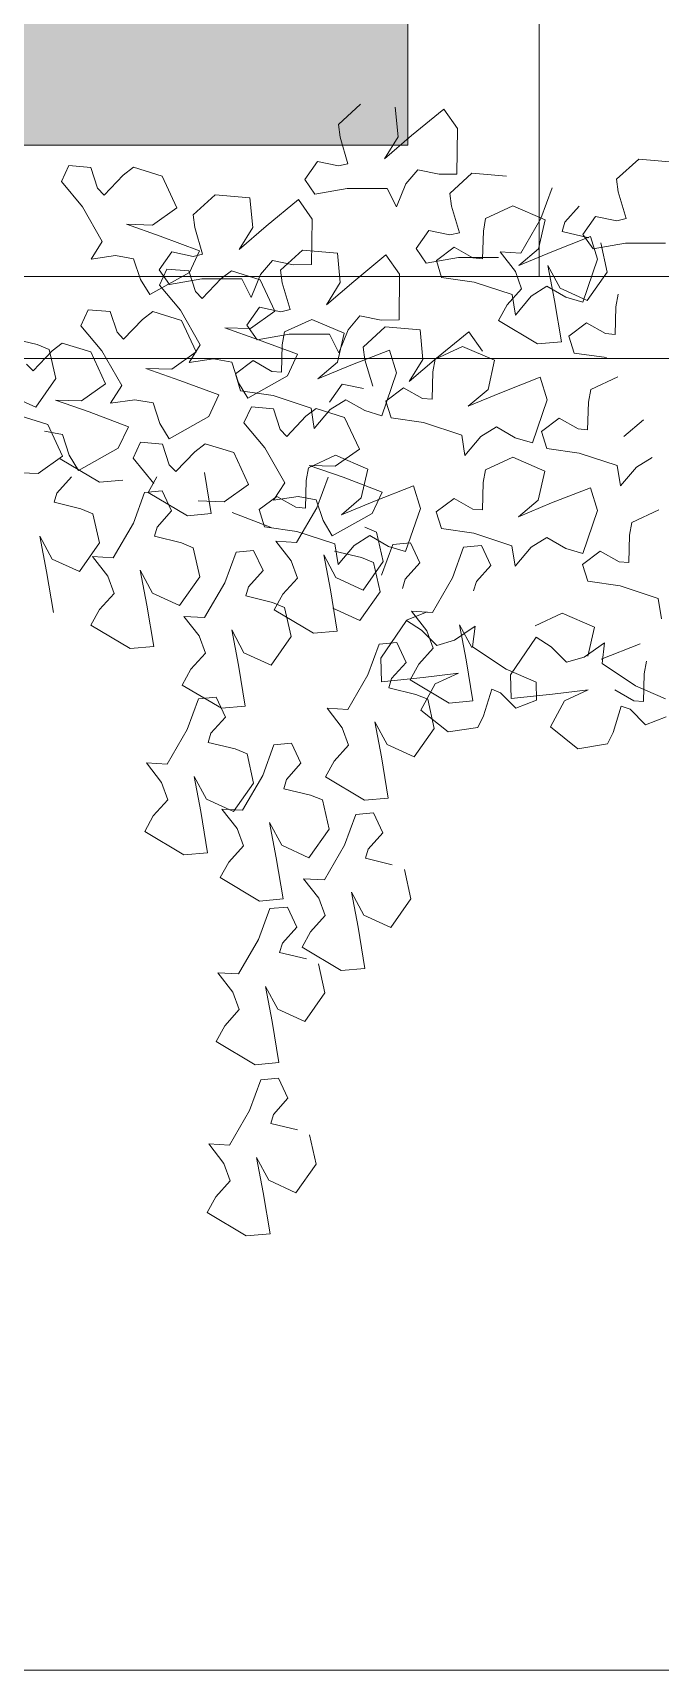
# Model space of a CAD drawing. Header units: metres. Extents: x -44 to 358, y -286 to 66.
# Drawn here: x 264.605 to 264.987, y 10.867 to 11.865 of the extents above; entities that cross this region are included whole.
import ezdxf

# ---------------------------------------------------------------- set-up
doc = ezdxf.new("R2010")
doc.units = ezdxf.units.M
doc.header["$LTSCALE"] = 0.3
doc.linetypes.add('CONTINU', pattern=[0])
for name, color, linetype, lineweight in [('arbustos', 95, 'Continuous', 0), ('EL0', 7, 'Continuous', 15), ('EL1', 150, 'Continuous', 13)]:
    doc.layers.add(name, color=color, linetype=linetype, lineweight=lineweight)
doc.layers.add('matas', color=74, linetype='Continuous', lineweight=0, transparency=0.6)

# ---------------------------------------------------------------- blocks, each defined once
blk = doc.blocks.new('A$C4E4C09DE')
at = {"layer": 'matas', "color": 97, "linetype": 'CONTINU', "true_color": 0x467138}
for p, q in [((22.44, 69.36), (21.4, 67.31)), ((24.34, 69.88), (22.44, 69.36)), ((24.99, 69.34), (24.34, 69.88)), ((26.19, 67.98), (24.99, 69.34)), ((27.13, 69.76), (26.64, 68.42)), ((28.58, 69.84), (27.13, 69.76)), ((29.03, 68.77), (28.58, 69.84)), ((145.21, 69.48), (144.27, 68.24)), ((147.26, 67.67), (145.21, 69.48)), ((148.4, 69.49), (148.15, 67.56)), ((152.08, 68.24), (150.69, 69.62)), ((26.64, 68.42), (26.19, 67.98)), ((27.6, 67.16), (29.03, 68.77)), ((144.27, 68.24), (144.2, 65.25)), ((151.94, 67.4), (152.08, 68.24)), ((21.4, 67.31), (22.96, 66.13)), ((26.21, 64.93), (27.6, 67.16)), ((148.99, 66.08), (147.26, 67.67)), ((148.15, 67.56), (148.99, 66.08)), ((151.37, 65.68), (151.94, 67.4)), ((24.66, 66.12), (22.42, 65.42)), ((22.96, 66.13), (24.66, 66.12)), ((132.32, 66.65), (130.03, 66.53)), ((133.72, 65.27), (132.32, 66.65)), ((151.98, 65.52), (151.37, 65.68)), ((153.38, 65.76), (151.98, 65.52)), ((154.17, 64.54), (153.38, 65.76)), ((22.42, 65.42), (19.82, 64.54)), ((19.82, 64.54), (20.43, 63.11)), ((26.91, 63.76), (26.21, 64.93)), ((133.58, 64.44), (133.72, 65.27)), ((138.59, 62.53), (137.92, 64.57)), ((143.23, 65.34), (140.94, 65.22)), ((144.62, 63.96), (143.23, 65.34)), ((144.2, 65.25), (145.37, 65.19)), ((145.37, 65.19), (146.78, 65.43)), ((146.78, 65.43), (147.52, 64.48)), ((153.47, 63.61), (154.17, 64.54)), ((23.62, 62.54), (24.12, 63.88)), ((24.12, 63.88), (25.31, 64.05)), ((25.31, 64.05), (26.91, 63.76)), ((133, 62.72), (133.58, 64.44)), ((144.48, 63.12), (144.62, 63.96)), ((147.52, 64.48), (148.08, 62.95)), ((148.08, 62.95), (148.74, 64.14)), ((148.74, 64.14), (151.36, 64.06)), ((151.36, 64.06), (153.47, 63.61)), ((15.78, 62.79), (14.74, 60.75)), ((17.67, 63.31), (15.78, 62.79)), ((18.33, 62.77), (17.67, 63.31)), ((19.53, 61.42), (18.33, 62.77)), ((20.47, 63.2), (19.98, 61.86)), ((20.43, 63.11), (22.98, 61.56)), ((21.92, 63.27), (20.47, 63.2)), ((22.37, 62.2), (21.92, 63.27)), ((22.98, 61.56), (23.62, 62.54)), ((133.61, 62.55), (133, 62.72)), ((135.02, 62.79), (133.61, 62.55)), ((135.81, 61.58), (135.02, 62.79)), ((136.11, 63.43), (137.02, 62.33)), ((140.47, 63.28), (138.32, 62.45)), ((138.32, 62.45), (138.69, 60.53)), ((139.83, 60.21), (138.59, 62.53)), ((142.22, 62.4), (140.47, 63.28)), ((142.34, 61.56), (142.22, 62.4)), ((143.91, 61.4), (144.48, 63.12)), ((154.53, 63.21), (153.59, 61.96)), ((156.59, 61.4), (154.53, 63.21)), ((157.72, 63.22), (157.47, 61.28)), ((160.01, 63.34), (157.72, 63.22)), ((161.41, 61.96), (160.01, 63.34)), ((19.98, 61.86), (19.53, 61.42)), ((20.93, 60.6), (22.37, 62.2)), ((135.3, 61.45), (134.79, 59.98)), ((135.1, 60.65), (135.81, 61.58)), ((137.81, 60.37), (135.3, 61.45)), ((137.18, 61.72), (135.41, 61.36)), ((137.02, 62.33), (137.18, 61.72)), ((142.33, 59.75), (142.34, 61.56)), ((144.52, 61.24), (143.91, 61.4)), ((145.92, 61.48), (144.52, 61.24)), ((146.71, 60.26), (145.92, 61.48)), ((153.59, 61.96), (153.53, 58.97)), ((158.31, 59.8), (156.59, 61.4)), ((161.27, 61.13), (161.41, 61.96)), ((14.74, 60.75), (16.29, 59.56)), ((19.55, 58.37), (20.93, 60.6)), ((22.73, 60.46), (20.84, 59.94)), ((23.39, 59.92), (22.73, 60.46)), ((25.53, 60.35), (25.04, 59.01)), ((26.98, 60.42), (25.53, 60.35)), ((27.43, 59.35), (26.98, 60.42)), ((130.37, 61.18), (133, 61.09)), ((133, 61.09), (135.1, 60.65)), ((134.61, 61.06), (134.12, 59.16)), ((139.94, 59.39), (137.81, 60.37)), ((138.69, 60.53), (139.94, 59.39)), ((141.2, 60.24), (139.83, 60.21)), ((140.15, 58.99), (141.2, 60.24)), ((144.22, 60.45), (142.96, 59.78)), ((145.35, 59.53), (144.22, 60.45)), ((146.01, 59.34), (146.71, 60.26)), ((157.47, 61.28), (158.31, 59.8)), ((160.69, 59.41), (161.27, 61.13)), ((17.99, 59.55), (15.75, 58.85)), ((16.29, 59.56), (17.99, 59.55)), ((20.84, 59.94), (19.8, 57.9)), ((24.59, 58.57), (23.39, 59.92)), ((26, 57.75), (27.43, 59.35)), ((134.12, 59.16), (135.37, 57.24)), ((134.79, 59.98), (135.65, 57.12)), ((137.17, 57.99), (138.03, 59.46)), ((138.03, 59.46), (137.51, 57.17)), ((141.28, 59.86), (143.9, 59.78)), ((142.96, 59.78), (142.33, 59.75)), ((143.9, 59.78), (146.01, 59.34)), ((144.97, 58.43), (145.35, 59.53)), ((148.67, 59.78), (147.73, 58.54)), ((150.72, 57.97), (148.67, 59.78)), ((151.86, 59.79), (151.61, 57.86)), ((154.15, 59.91), (151.86, 59.79)), ((155.54, 58.54), (154.15, 59.91)), ((154.7, 58.91), (156.1, 59.15)), ((156.1, 59.15), (156.85, 58.2)), ((161.3, 59.24), (160.69, 59.41)), ((162.71, 59.48), (161.3, 59.24)), ((163.5, 58.27), (162.71, 59.48)), ((15.75, 58.85), (13.16, 57.98)), ((20.25, 57.2), (19.55, 58.37)), ((25.04, 59.01), (24.59, 58.57)), ((28.6, 58.18), (26.71, 57.66)), ((29.25, 57.64), (28.6, 58.18)), ((32.01, 58.38), (30.24, 58.02)), ((136.78, 57.42), (138.05, 58.09)), ((138.05, 58.09), (139.05, 57.41)), ((139.7, 57.87), (140.15, 58.99)), ((140.31, 57.47), (142.83, 58.2)), ((142.83, 58.2), (144.97, 58.43)), ((147.73, 58.54), (147.66, 55.55)), ((153.53, 58.97), (154.7, 58.91)), ((155.4, 57.7), (155.54, 58.54)), ((156.85, 58.2), (157.4, 56.67)), ((162.79, 57.34), (163.5, 58.27)), ((13.16, 57.98), (13.76, 56.54)), ((16.96, 55.97), (17.45, 57.31)), ((17.45, 57.31), (18.65, 57.48)), ((18.65, 57.48), (20.25, 57.2)), ((19.8, 57.9), (21.35, 56.71)), ((24.61, 55.52), (26, 57.75)), ((26.71, 57.66), (25.67, 55.61)), ((29.44, 57.73), (28.95, 55.83)), ((30.45, 56.28), (29.25, 57.64)), ((30.24, 58.02), (29.44, 57.73)), ((133.48, 56.9), (133.36, 57.74)), ((135.37, 57.24), (137.17, 57.99)), ((135.65, 57.12), (136.78, 57.42)), ((137.51, 57.17), (136.97, 54.48)), ((139.05, 57.41), (140.05, 56.13)), ((140.61, 56.78), (139.7, 57.87)), ((140.05, 56.13), (140.31, 57.47)), ((152.45, 56.37), (150.72, 57.97)), ((151.61, 57.86), (152.45, 56.37)), ((154.83, 55.98), (155.4, 57.7)), ((157.4, 56.67), (158.06, 57.87)), ((158.06, 57.87), (160.69, 57.78)), ((160.69, 57.78), (162.79, 57.34)), ((13.76, 56.54), (16.32, 54.99)), ((16.32, 54.99), (16.96, 55.97)), ((20.81, 56), (18.22, 55.13)), ((23.06, 56.7), (20.81, 56)), ((21.35, 56.71), (23.06, 56.7)), ((30.9, 56.72), (30.45, 56.28)), ((133.47, 55.09), (133.48, 56.9)), ((141.14, 55.73), (140.61, 56.78)), ((155.44, 55.81), (154.83, 55.98)), ((156.84, 56.06), (155.44, 55.81)), ((157.63, 54.84), (156.84, 56.06)), ((18.22, 55.13), (18.82, 53.69)), ((25.31, 54.35), (24.61, 55.52)), ((25.67, 55.61), (27.22, 54.43)), ((28.95, 55.83), (30.2, 53.9)), ((134.1, 55.12), (133.47, 55.09)), ((135.36, 55.78), (134.1, 55.12)), ((136.49, 54.87), (135.36, 55.78)), ((136.11, 53.77), (136.49, 54.87)), ((138.52, 54.29), (141.14, 55.73)), ((143.07, 54.92), (142.13, 53.68)), ((145.13, 53.11), (143.07, 54.92)), ((146.26, 54.94), (146.01, 53)), ((148.55, 55.06), (146.26, 54.94)), ((147.66, 55.55), (148.83, 55.48)), ((149.95, 53.68), (148.55, 55.06)), ((148.83, 55.48), (150.24, 55.73)), ((150.24, 55.73), (150.98, 54.77)), ((153.38, 55.37), (151.24, 54.54)), ((155.14, 54.49), (153.38, 55.37)), ((9.92, 53.95), (8.88, 51.9)), ((11.81, 54.47), (9.92, 53.95)), ((12.47, 53.93), (11.81, 54.47)), ((13.67, 52.57), (12.47, 53.93)), ((14.61, 54.35), (14.12, 53.01)), ((16.06, 54.43), (14.61, 54.35)), ((16.51, 53.36), (16.06, 54.43)), ((22.02, 53.12), (22.51, 54.46)), ((22.51, 54.46), (23.71, 54.63)), ((23.71, 54.63), (25.31, 54.35)), ((28.92, 54.41), (26.68, 53.72)), ((27.22, 54.43), (28.92, 54.41)), ((30.2, 53.9), (32, 54.66)), ((133.97, 53.54), (136.11, 53.77)), ((136.97, 54.48), (138.52, 54.29)), ((143.45, 53.94), (141.31, 53.11)), ((145.2, 53.06), (143.45, 53.94)), ((150.98, 54.77), (151.54, 53.25)), ((151.24, 54.54), (151.6, 52.62)), ((151.54, 53.25), (152.2, 54.44)), ((152.2, 54.44), (154.83, 54.35)), ((154.83, 54.35), (156.93, 53.91)), ((155.26, 53.65), (155.14, 54.49)), ((156.93, 53.91), (157.63, 54.84)), ((14.12, 53.01), (13.67, 52.57)), ((15.08, 51.76), (16.51, 53.36)), ((18.82, 53.69), (21.38, 52.14)), ((21.38, 52.14), (22.02, 53.12)), ((26.68, 53.72), (24.08, 52.84)), ((24.08, 52.84), (24.69, 51.41)), ((29.37, 52.8), (28.33, 50.76)), ((31.26, 53.32), (29.37, 52.8)), ((141.31, 53.11), (141.67, 51.19)), ((146.85, 51.52), (145.13, 53.11)), ((145.33, 52.22), (145.2, 53.06)), ((146.01, 53), (146.85, 51.52)), ((148.21, 53.54), (147.7, 52.07)), ((150.73, 52.46), (148.21, 53.54)), ((149.24, 51.13), (149.81, 52.84)), ((149.81, 52.84), (149.95, 53.68)), ((155.25, 51.84), (155.26, 53.65)), ((8.88, 51.9), (10.43, 50.72)), ((13.69, 49.52), (15.08, 51.76)), ((19, 51.89), (17.11, 51.38)), ((19.66, 51.35), (19, 51.89)), ((21.8, 51.78), (21.31, 50.44)), ((23.25, 51.86), (21.8, 51.78)), ((23.7, 50.78), (23.25, 51.86)), ((27.89, 50.84), (28.38, 52.18)), ((28.38, 52.18), (29.57, 52.35)), ((134.93, 51.42), (133.18, 52.3)), ((138.28, 52.11), (137.77, 50.63)), ((140.79, 51.02), (138.28, 52.11)), ((145.32, 50.41), (145.33, 52.22)), ((147.7, 52.07), (148.57, 49.21)), ((152.86, 51.48), (150.73, 52.46)), ((151.6, 52.62), (152.86, 51.48)), ((155.88, 51.87), (155.25, 51.84)), ((157.14, 52.54), (155.88, 51.87)), ((158.27, 51.62), (157.14, 52.54)), ((157.89, 50.52), (158.27, 51.62)), ((12.14, 50.71), (9.89, 50.01)), ((10.43, 50.72), (12.14, 50.71)), ((17.11, 51.38), (16.07, 49.33)), ((20.86, 50), (19.66, 51.35)), ((22.27, 49.18), (23.7, 50.78)), ((24.69, 51.41), (27.25, 49.86)), ((25.85, 49.13), (28.47, 50.57)), ((27.25, 49.86), (27.89, 50.84)), ((28.33, 50.76), (29.88, 49.57)), ((135.06, 50.58), (134.93, 51.42)), ((135.05, 48.77), (135.06, 50.58)), ((137.77, 50.63), (138.64, 47.77)), ((142.93, 50.04), (140.79, 51.02)), ((141.67, 51.19), (142.93, 50.04)), ((147.21, 51.1), (145.95, 50.43)), ((148.34, 50.19), (147.21, 51.1)), ((151.25, 51.2), (149.84, 50.96)), ((152.04, 49.99), (151.25, 51.2)), ((9.89, 50.01), (7.3, 49.13)), ((11.54, 47.95), (10.87, 49.99)), ((14.39, 48.36), (13.69, 49.52)), ((18.99, 50.01), (18.45, 47.33)), ((21.31, 50.44), (20.86, 50)), ((22.62, 48.57), (22.09, 49.62)), ((29.88, 49.57), (31.58, 49.56)), ((131.4, 49.55), (132.66, 48.4)), ((145.95, 50.43), (145.32, 50.41)), ((147.95, 49.09), (148.34, 50.19)), ((148.57, 49.21), (149.7, 49.51)), ((149.7, 49.51), (150.96, 50.18)), ((150.96, 50.18), (151.97, 49.5)), ((151.97, 49.5), (152.97, 48.22)), ((152.97, 48.22), (153.22, 49.56)), ((153.22, 49.56), (155.75, 50.29)), ((155.75, 50.29), (157.89, 50.52)), ((7.3, 49.13), (7.9, 47.7)), ((11.1, 47.13), (11.59, 48.47)), ((11.59, 48.47), (12.79, 48.64)), ((12.79, 48.64), (14.39, 48.36)), ((16.07, 49.33), (17.62, 48.14)), ((20, 47.13), (22.62, 48.57)), ((21.71, 48.71), (21.05, 47.42)), ((22.86, 48.57), (21.71, 48.71)), ((23.53, 46.52), (22.86, 48.57)), ((24.31, 49.32), (25.85, 49.13)), ((27.7, 49.42), (28.62, 48.32)), ((135.67, 48.8), (135.05, 48.77)), ((136.94, 49.46), (135.67, 48.8)), ((138.06, 48.55), (136.94, 49.46)), ((137.68, 47.45), (138.06, 48.55)), ((139.77, 48.07), (141.03, 48.74)), ((141.03, 48.74), (142.03, 48.07)), ((143.29, 48.12), (145.82, 48.86)), ((145.82, 48.86), (147.95, 49.09)), ((7.9, 47.7), (10.46, 46.15)), ((12.78, 45.63), (11.54, 47.95)), ((17.08, 47.44), (14.49, 46.56)), ((17.62, 48.14), (19.33, 48.13)), ((18.45, 47.33), (20, 47.13)), ((21.05, 47.42), (21.96, 46.32)), ((27, 47.35), (26.21, 47.05)), ((28.78, 47.71), (27, 47.35)), ((28.62, 48.32), (28.78, 47.71)), ((135.54, 47.22), (137.68, 47.45)), ((138.64, 47.77), (139.77, 48.07)), ((142.03, 48.07), (143.04, 46.79)), ((143.04, 46.79), (143.29, 48.12)), ((7.56, 46.48), (7.06, 44.58)), ((8.35, 46.78), (7.56, 46.48)), ((10.46, 46.15), (11.1, 47.13)), ((21.96, 46.32), (22.12, 45.71)), ((24.77, 44.2), (23.53, 46.52)), ((26.21, 47.05), (25.71, 45.15)), ((130.76, 47.1), (131.76, 46.43)), ((131.76, 46.43), (132.76, 45.15)), ((132.76, 45.15), (133.02, 46.49)), ((133.02, 46.49), (135.54, 47.22)), ((139.89, 46.79), (137.75, 45.96)), ((141.65, 45.91), (139.89, 46.79)), ((151.51, 46.51), (149.37, 45.68)), ((153.26, 45.63), (151.51, 46.51)), ((0.66, 45.86), (0, 44.57)), ((1.82, 45.71), (0.66, 45.86)), ((2.48, 43.67), (1.82, 45.71)), ((5.32, 45.86), (4.66, 44.57)), ((6.48, 45.71), (5.32, 45.86)), ((7.15, 43.67), (6.48, 45.71)), ((14.14, 45.66), (12.78, 45.63)), ((13.1, 44.41), (14.14, 45.66)), ((20.34, 45.35), (19.55, 45.05)), ((22.12, 45.71), (20.34, 45.35)), ((28.77, 43.98), (29.63, 45.45)), ((29.63, 45.45), (29.11, 43.16)), ((137.75, 45.96), (138.12, 44.04)), ((141.77, 45.07), (141.65, 45.91)), ((149.37, 45.68), (149.73, 43.77)), ((153.39, 44.79), (153.26, 45.63)), ((0, 44.57), (0.91, 43.47)), ((4.66, 44.57), (5.58, 43.47)), ((7.06, 44.58), (8.32, 42.66)), ((7.7, 44.48), (7.2, 42.59)), ((8.49, 44.78), (7.7, 44.48)), ((10.27, 45.14), (8.49, 44.78)), ((10.12, 43.41), (10.98, 44.88)), ((10.98, 44.88), (10.46, 42.59)), ((12.64, 43.29), (13.1, 44.41)), ((15.58, 45), (14.92, 43.71)), ((16.73, 44.86), (15.58, 45)), ((17.4, 42.81), (16.73, 44.86)), ((19.55, 45.05), (19.05, 43.16)), ((26.13, 44.23), (24.77, 44.2)), ((25.09, 42.98), (26.13, 44.23)), ((25.71, 45.15), (26.96, 43.23)), ((134.72, 44.96), (134.21, 43.49)), ((137.24, 43.88), (134.72, 44.96)), ((141.76, 43.26), (141.77, 45.07)), ((146.34, 44.68), (145.83, 43.21)), ((148.85, 43.6), (146.34, 44.68)), ((153.37, 42.98), (153.39, 44.79)), ((0.91, 43.47), (1.07, 42.86)), ((3.72, 41.35), (2.48, 43.67)), ((5.58, 43.47), (5.74, 42.86)), ((8.32, 42.66), (10.12, 43.41)), ((13.56, 42.2), (12.64, 43.29)), ((14.92, 43.71), (15.83, 42.61)), ((19.05, 43.16), (20.31, 41.23)), ((22.11, 41.98), (22.97, 43.45)), ((22.97, 43.45), (22.45, 41.16)), ((26.96, 43.23), (28.77, 43.98)), ((29.11, 43.16), (28.57, 40.47)), ((131.94, 42.79), (130.19, 43.67)), ((134.21, 43.49), (135.08, 40.63)), ((139.37, 42.9), (137.24, 43.88)), ((138.12, 44.04), (139.37, 42.9)), ((142.39, 43.29), (141.76, 43.26)), ((143.65, 43.95), (142.39, 43.29)), ((144.78, 43.04), (143.65, 43.95)), ((144.4, 41.94), (144.78, 43.04)), ((145.83, 43.21), (146.7, 40.35)), ((150.99, 42.62), (148.85, 43.6)), ((149.73, 43.77), (150.99, 42.62)), ((155.27, 43.68), (154, 43.01)), ((156.39, 42.77), (155.27, 43.68)), ((7.2, 42.59), (8.45, 40.66)), ((10.46, 42.59), (9.92, 39.9)), ((14.09, 41.15), (13.56, 42.2)), ((15.99, 42), (14.22, 41.64)), ((15.83, 42.61), (15.99, 42)), ((18.64, 40.49), (17.4, 42.81)), ((20.31, 41.23), (22.11, 41.98)), ((24.63, 41.86), (25.09, 42.98)), ((132.07, 41.95), (131.94, 42.79)), ((132.05, 40.14), (132.07, 41.95)), ((142.26, 41.71), (144.4, 41.94)), ((154, 43.01), (153.37, 42.98)), ((156.01, 41.66), (156.39, 42.77)), ((5.09, 41.38), (3.72, 41.35)), ((4.04, 40.13), (5.09, 41.38)), ((8.45, 40.66), (10.25, 41.41)), ((11.47, 39.71), (14.09, 41.15)), ((13.42, 41.34), (12.93, 39.45)), ((14.22, 41.64), (13.42, 41.34)), ((22.45, 41.16), (21.91, 38.48)), ((25.55, 40.77), (24.63, 41.86)), ((135.08, 40.63), (136.21, 40.93)), ((136.21, 40.93), (137.48, 41.59)), ((137.48, 41.59), (138.48, 40.92)), ((138.48, 40.92), (139.48, 39.64)), ((139.48, 39.64), (139.74, 40.98)), ((139.74, 40.98), (142.26, 41.71)), ((147.83, 40.65), (149.09, 41.32)), ((149.09, 41.32), (150.09, 40.64)), ((151.35, 40.7), (153.87, 41.43)), ((153.87, 41.43), (156.01, 41.66)), ((1.06, 39.13), (1.92, 40.6)), ((1.92, 40.6), (1.4, 38.31)), ((3.59, 39.01), (4.04, 40.13)), ((9.92, 39.9), (11.47, 39.71)), ((20.01, 40.52), (18.64, 40.49)), ((18.96, 39.27), (20.01, 40.52)), ((26.08, 39.72), (25.55, 40.77)), ((132.68, 40.17), (132.05, 40.14)), ((133.95, 40.83), (132.68, 40.17)), ((135.07, 39.92), (133.95, 40.83)), ((134.69, 38.82), (135.07, 39.92)), ((146.7, 40.35), (147.83, 40.65)), ((150.09, 40.64), (151.09, 39.36)), ((151.09, 39.36), (151.35, 40.7)), ((4.5, 37.92), (3.59, 39.01)), ((5.98, 39.3), (5.33, 38)), ((7.14, 39.15), (5.98, 39.3)), ((7.81, 37.11), (7.14, 39.15)), ((12.93, 39.45), (14.18, 37.52)), ((15.98, 38.27), (16.84, 39.74)), ((16.84, 39.74), (16.32, 37.45)), ((18.51, 38.16), (18.96, 39.27)), ((23.46, 38.28), (26.08, 39.72)), ((132.55, 38.59), (134.69, 38.82)), ((1.4, 38.31), (0.86, 35.63)), ((5.03, 36.87), (4.5, 37.92)), ((5.33, 38), (6.24, 36.91)), ((14.18, 37.52), (15.98, 38.27)), ((19.42, 37.06), (18.51, 38.16)), ((21.91, 38.48), (23.46, 38.28)), ((129.77, 36.52), (130.03, 37.86)), ((130.03, 37.86), (132.55, 38.59)), ((2.41, 35.43), (5.03, 36.87)), ((6.24, 36.91), (6.4, 36.3)), ((9.05, 34.79), (7.81, 37.11)), ((16.32, 37.45), (15.78, 34.77)), ((19.95, 36.01), (19.42, 37.06)), ((136.29, 36.66), (134.15, 35.83)), ((138.04, 35.78), (136.29, 36.66)), ((0.86, 35.63), (2.41, 35.43)), ((3.83, 35.64), (3.33, 33.74)), ((4.62, 35.93), (3.83, 35.64)), ((6.4, 36.3), (4.62, 35.93)), ((17.33, 34.57), (19.95, 36.01)), ((134.15, 35.83), (134.51, 33.91)), ((143.29, 34.64), (141.98, 35.61)), ((141.98, 35.61), (142.09, 34.25)), ((145.15, 36.44), (146.48, 35.86)), ((146.48, 35.83), (145.47, 35.24)), ((148.08, 33.3), (146.48, 35.83)), ((10.41, 34.82), (9.05, 34.79)), ((9.37, 33.57), (10.41, 34.82)), ((15.78, 34.77), (17.33, 34.57)), ((17.71, 35.3), (17.05, 34.01)), ((18.86, 35.15), (17.71, 35.3)), ((19.53, 33.11), (18.86, 35.15)), ((133.64, 33.75), (131.12, 34.83)), ((133.45, 34.81), (133.56, 33.45)), ((134.76, 33.84), (133.45, 34.81)), ((136.94, 34.44), (135.9, 33.46)), ((137.95, 35.03), (136.94, 34.44)), ((139.55, 32.51), (137.95, 35.03)), ((144.43, 34.26), (143.29, 34.64)), ((145.47, 35.24), (144.43, 34.26)), ((3.33, 33.74), (4.59, 31.82)), ((6.39, 32.57), (7.25, 34.04)), ((7.25, 34.04), (6.73, 31.75)), ((8.91, 32.45), (9.37, 33.57)), ((17.05, 34.01), (17.96, 32.91)), ((130.78, 32.87), (130.65, 33.71)), ((133.56, 33.45), (131.32, 32.07)), ((135.9, 33.46), (134.76, 33.84)), ((142.09, 34.25), (139.85, 32.87)), ((4.59, 31.82), (6.39, 32.57)), ((9.83, 31.35), (8.91, 32.45)), ((12.65, 32.44), (11.99, 31.15)), ((13.81, 32.3), (12.65, 32.44)), ((14.47, 30.25), (13.81, 32.3)), ((18.12, 32.3), (16.34, 31.94)), ((17.96, 32.91), (18.12, 32.3)), ((20.77, 30.79), (19.53, 33.11)), ((130.76, 31.06), (130.78, 32.87)), ((139.85, 32.87), (137.85, 32.07)), ((139.45, 30.95), (139.55, 32.51)), ((144.47, 31.73), (142.95, 32.5)), ((142.95, 32.5), (145.27, 32.12)), ((147.98, 31.75), (148.08, 33.3)), ((6.73, 31.75), (6.19, 29.06)), ((10.36, 30.31), (9.83, 31.35)), ((15.55, 31.64), (15.05, 29.74)), ((16.34, 31.94), (15.55, 31.64)), ((131.32, 32.07), (129.32, 31.28)), ((132.66, 31.75), (131.39, 31.09)), ((135.94, 30.93), (134.42, 31.7)), ((134.42, 31.7), (136.74, 31.32)), ((136.74, 31.32), (139.45, 30.95)), ((137.85, 32.07), (137.78, 30.91)), ((139.11, 30.33), (140.15, 31.31)), ((140.15, 31.31), (140.74, 31.51)), ((140.74, 31.51), (141.22, 29.76)), ((145.33, 29.98), (144.47, 31.73)), ((145.27, 32.12), (147.98, 31.75)), ((7.74, 28.87), (10.36, 30.31)), ((11.99, 31.15), (12.9, 30.05)), ((15.71, 27.94), (14.47, 30.25)), ((22.13, 30.82), (20.77, 30.79)), ((21.09, 29.57), (22.13, 30.82)), ((129.25, 30.11), (130.58, 29.54)), ((130.58, 29.54), (131.62, 30.52)), ((131.39, 31.09), (130.76, 31.06)), ((131.62, 30.52), (132.21, 30.71)), ((132.21, 30.71), (132.69, 28.96)), ((136.8, 29.18), (135.94, 30.93)), ((137.78, 30.91), (139.11, 30.33)), ((6.19, 29.06), (7.74, 28.87)), ((11.29, 29.08), (10.49, 28.79)), ((13.06, 29.44), (11.29, 29.08)), ((12.9, 30.05), (13.06, 29.44)), ((15.05, 29.74), (16.31, 27.82)), ((18.11, 28.57), (18.97, 30.04)), ((18.97, 30.04), (18.45, 27.75)), ((20.64, 28.45), (21.09, 29.57)), ((134.96, 27.81), (136.8, 29.18)), ((141.22, 29.76), (141.56, 28.98)), ((143.49, 28.61), (145.33, 29.98)), ((7.13, 28.05), (6.47, 26.76)), ((8.28, 27.91), (7.13, 28.05)), ((10.49, 28.79), (10, 26.89)), ((17.08, 27.96), (15.71, 27.94)), ((16.03, 26.72), (17.08, 27.96)), ((16.31, 27.82), (18.11, 28.57)), ((21.55, 27.36), (20.64, 28.45)), ((132.69, 28.96), (133.03, 28.19)), ((133.03, 28.19), (134.96, 27.81)), ((141.56, 28.98), (143.49, 28.61)), ((8.95, 25.87), (8.28, 27.91)), ((10, 26.89), (11.25, 24.96)), ((13.05, 25.72), (13.91, 27.18)), ((13.91, 27.18), (13.39, 24.89)), ((18.45, 27.75), (17.91, 25.06)), ((22.08, 26.31), (21.55, 27.36)), ((6.47, 26.76), (7.38, 25.67)), ((10.19, 23.55), (8.95, 25.87)), ((15.58, 25.6), (16.03, 26.72)), ((19.46, 24.87), (22.08, 26.31)), ((7.54, 25.06), (5.77, 24.69)), ((7.38, 25.67), (7.54, 25.06)), ((11.25, 24.96), (13.05, 25.72)), ((13.39, 24.89), (12.85, 22.21)), ((16.49, 24.5), (15.58, 25.6)), ((17.91, 25.06), (19.46, 24.87)), ((4.97, 24.4), (4.47, 22.5)), ((17.02, 23.46), (16.49, 24.5)), ((7.53, 21.33), (8.39, 22.8)), ((8.39, 22.8), (7.87, 20.51)), ((11.56, 23.57), (10.19, 23.55)), ((10.51, 22.33), (11.56, 23.57)), ((14.4, 22.01), (17.02, 23.46)), ((4.47, 22.5), (5.73, 20.58)), ((10.06, 21.21), (10.51, 22.33)), ((12.55, 21.68), (11.89, 20.39)), ((13.7, 21.54), (12.55, 21.68)), ((12.85, 22.21), (14.4, 22.01)), ((14.37, 19.49), (13.7, 21.54)), ((5.73, 20.58), (7.53, 21.33)), ((7.87, 20.51), (7.33, 17.82)), ((10.97, 20.11), (10.06, 21.21)), ((11.5, 19.07), (10.97, 20.11)), ((11.89, 20.39), (12.8, 19.29)), ((15.61, 17.18), (14.37, 19.49)), ((8.88, 17.63), (11.5, 19.07)), ((12.96, 18.68), (11.19, 18.32)), ((12.8, 19.29), (12.96, 18.68)), ((7.33, 17.82), (8.88, 17.63)), ((10.39, 18.02), (9.89, 16.13)), ((12.95, 14.96), (13.81, 16.42)), ((13.81, 16.42), (13.29, 14.13)), ((16.97, 17.2), (15.61, 17.18)), ((15.93, 15.96), (16.97, 17.2)), ((9.89, 16.13), (11.15, 14.2)), ((15.48, 14.84), (15.93, 15.96)), ((11.15, 14.2), (12.95, 14.96)), ((13.29, 14.13), (12.75, 11.45)), ((16.39, 13.74), (15.48, 14.84)), ((16.92, 12.69), (16.39, 13.74)), ((14.3, 11.25), (16.92, 12.69)), ((12.75, 11.45), (14.3, 11.25)), ((12.74, 10.43), (12.08, 9.14)), ((13.89, 10.28), (12.74, 10.43)), ((14.56, 8.24), (13.89, 10.28)), ((12.08, 9.14), (12.99, 8.04)), ((12.99, 8.04), (13.15, 7.43)), ((15.8, 5.92), (14.56, 8.24)), ((10.58, 6.77), (10.08, 4.87)), ((13.15, 7.43), (11.38, 7.07)), ((17.16, 5.95), (15.8, 5.92)), ((16.12, 4.7), (17.16, 5.95)), ((10.08, 4.87), (11.34, 2.95)), ((13.14, 3.7), (14, 5.17)), ((14, 5.17), (13.48, 2.88)), ((15.67, 3.58), (16.12, 4.7)), ((11.34, 2.95), (13.14, 3.7)), ((16.58, 2.49), (15.67, 3.58)), ((13.48, 2.88), (12.94, 0.19)), ((17.11, 1.44), (16.58, 2.49)), ((14.49, 0), (17.11, 1.44)), ((12.94, 0.19), (14.49, 0))]:
    blk.add_line(p, q, dxfattribs=at)

msp = doc.modelspace()

# ---------------------------------------------------------------- hatches: boundary and pattern name
at = {"layer": 'EL1', "transparency": 33554572}
h = msp.add_hatch(color=256, dxfattribs=at)
h.dxf.hatch_style = 1
h.set_gradient(color1=(202, 249, 252), color2=(229, 255, 255), tint=1, name='CYLINDER')
h.paths.add_polyline_path([(264.8332791, 13.5365421), (264.3557791, 13.5365421), (264.3557791, 11.7965421), (264.8332791, 11.7965421)])
h.paths.add_polyline_path([(263.7182791, 13.5365421), (264.1957791, 13.5365421), (264.1957791, 11.7965421), (263.7182791, 11.7965421)])

# ---------------------------------------------------------------- linework, layer by layer
at = {"layer": 'EL0'}
for p, q in [((269.875559, 11.6665421), (263.5882791, 11.6665421)), ((262.5882791, 10.8665421), (269.875559, 10.8665421))]:
    msp.add_line(p, q, dxfattribs=at)
at = {"layer": 'EL1'}
msp.add_line((264.9132791, 13.6165421), (264.9132791, 11.7165421), dxfattribs=at)
for points in [[(266.2382791, 13.6665421), (263.5882791, 13.6665421), (263.5882791, 11.6665421), (266.2382791, 11.6665421)], [(266.1882791, 13.6165421), (263.6382791, 13.6165421), (263.6382791, 11.7165421), (266.1882791, 11.7165421)], [(264.8332791, 13.5365421), (264.3557791, 13.5365421), (264.3557791, 11.7965421), (264.8332791, 11.7965421)]]:
    msp.add_lwpolyline(points, close=True, dxfattribs=at)

# ---------------------------------------------------------------- block references
at = {"layer": 'arbustos', "xscale": -0.009285680329938381, "yscale": 0.009285680329938381, "zscale": 0.009285680329938381, "rotation": 358}
for p in [(264.869344, 11.1267073, 0), (266.1802199, 11.1267073, 0)]:
    msp.add_blockref('A$C4E4C09DE', p, dxfattribs=at)

doc.saveas('drawing.dxf')
